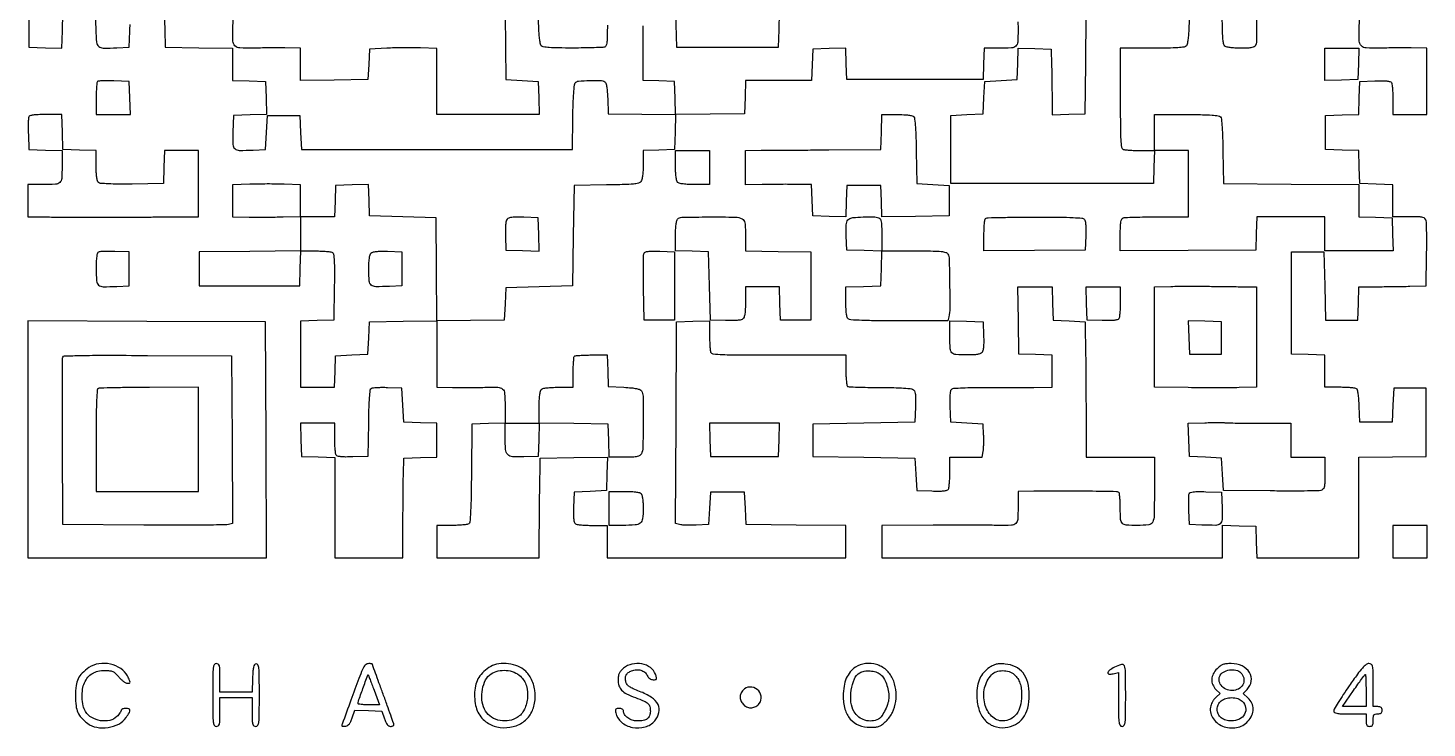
# Model space of a CAD drawing. Extents: x 156 to 936, y 95 to 969.
# Drawn here: x 156 to 936, y 95 to 485 of the extents above; entities that cross this region are included whole.
import ezdxf

# ---------------------------------------------------------------- set-up
doc = ezdxf.new("R2010")
doc.units = 0

msp = doc.modelspace()

# ---------------------------------------------------------------- linework, layer by layer
for points in [[(840.968947, 503.533301, -0.000962), (841.030079, 479.025643, -0.092003), (840.393011, 475.581787, -0.180715), (839.69971, 474.797625, -0.075375), (838.347444, 474.321129, -0.038703), (836.063507, 474.066678, -0.008396), (832.093011, 474, -0.012415), (828.863816, 474.08019, -0.021121), (826.174718, 474.327993, -0.021703), (824.111853, 474.698102, -0.142062), (823.2, 475.2, -0.144765), (822.689713, 476.13883, -0.021112), (822.322455, 478.302742, -0.020356), (822.078287, 481.161864, -0.011122), (822, 484.680948, 0.019851), (821.754158, 490.870585, 0.208391)], [(193.5, 493.5), (193.787398, 484.259666, 0.015844), (194.223546, 477.321238, 0.194277), (195.421808, 475.009645, 0.177046), (197.942653, 474.065605, 0.012739), (205.520917, 474.199088), (212.5, 474.5), (212.792098, 483.467001, -0.009786), (212.991711, 487.292364, -0.020298)], [(231.927576, 494), (232.213788, 484.25), (232.5, 474.5), (251.25, 474.227935), (270, 473.955869), (270, 465.015461), (270, 456.075052), (279.25, 455.787526), (288.5, 455.5), (288.787023, 446.288016), (289.074046, 437.076031), (279.787023, 436.788016), (270.5, 436.5), (270.21285, 427.278376, 0.015937), (270.218029, 420.311888, 0.205359), (271.296927, 418.006436, 0.182581), (273.775708, 417.054051, 0.012183), (281.520917, 417.199088), (288.5, 417.5), (289, 427), (289.5, 436.5), (298.5, 436.5), (307.5, 436.5), (308, 427), (308.5, 417.5), (384, 417.5), (459.5, 417.5), (459.773792, 435.426204, -0.004527), (459.958517, 443.018538, -0.009449), (460.267561, 448.9248, -0.006421), (460.652029, 453.490107, -0.150078), (461.146237, 454.676204, -0.201051), (462.980765, 455.63422, -0.013165), (469.083552, 455.989313, -0.015676), (475.14166, 455.991994, -0.134621), (477.706033, 455.202843, -0.192561), (478.236162, 454.466763, -0.02067), (478.666992, 452.36687, -0.020911), (479.005667, 449.539342, -0.010674), (479.206033, 445.968156), (479.5, 437.5), (498.285944, 437.227803), (517.071888, 436.955605), (516.785944, 427.227803), (516.5, 417.5), (507.75, 417.211067), (499, 416.922134), (499, 409.152197, -0.012963), (498.915167, 405.880562, -0.019926), (498.655791, 403.05978, -0.020889), (498.266866, 400.838229, -0.106693), (497.75, 399.704256, -0.171563), (496.375252, 398.782336, -0.037621), (493.52971, 398.277154, -0.018755), (488.587695, 397.965432, -0.002717), (478.5, 397.763127), (460.5, 397.5), (460, 369.5), (459.5, 341.5), (441, 341), (422.5, 340.5), (422, 331.5), (421.5, 322.5), (402.765372, 322.227991), (384.030743, 321.955982), (383.765372, 350.727991), (383.5, 379.5), (365, 380), (346.5, 380.5), (346.210527, 389.287003), (345.921055, 398.074007), (336.710527, 397.787003), (327.5, 397.5), (327.211067, 388.75), (326.922134, 380), (317.461067, 380), (308, 380), (308, 388.929031), (308, 397.858062), (298.75, 398.179031, 0.005736), (294.504793, 398.277592, 0.003234), (289.353125, 398.304751, 0.003227), (284.153963, 398.264969, 0.005283), (279.75, 398.156293), (270, 397.812585), (270, 388.906293), (270, 380), (279.25, 379.881396, 0.00287), (283.495149, 379.851333, 0.001617), (288.646875, 379.861081, 0.001613), (293.846075, 379.904511, 0.002643), (298.25, 379.978791), (308, 380.19479), (308, 370.612968), (308, 361.031147), (279.75, 360.765573), (251.5, 360.5), (251.5, 351), (251.5, 341.5), (279.5, 341.5), (307.5, 341.5), (307.786212, 351.25), (308.072424, 361), (316.286212, 360.984687, -0.009074), (319.525024, 360.919862, -0.012104), (322.461214, 360.736503, -0.009409), (324.886056, 360.479996, -0.110776), (325.773242, 360.161306, -0.226527), (326.421641, 359.126519, -0.01557), (326.716146, 355.589823, -0.013555), (326.85189, 350.125155, -0.003139), (326.773242, 340.926619), (326.5, 322.5), (317.25, 322.212474), (308, 321.924948), (308, 303.462474), (308, 285), (317.461067, 285), (326.922134, 285), (327.211067, 293.75), (327.5, 302.5), (336.5, 303), (345.5, 303.5), (346, 312.5), (346.5, 321.5), (365.25, 321.772065), (384, 322.044131), (384, 303.522065), (384, 285), (392.75, 284.870157, 0.003182), (396.692087, 284.836751, 0.001968), (401.325332, 284.845213, 0.001974), (405.902103, 284.889652, 0.003551), (409.655384, 284.967574, -0.011422), (417.92461, 285.00905, -0.173428), (420.565043, 284.011362, -0.20279), (421.764549, 281.626015, -0.016447), (422, 274.470138), (422, 265.075052), (412.75, 264.787526), (403.5, 264.5), (403.233562, 237.048858, -0.002163), (403.045785, 223.667955, -0.00868), (402.7535, 215.488208, -0.006542), (402.382713, 209.892042, -0.235636), (401.733562, 208.814171, -0.111944), (400.867245, 208.50486, -0.008984), (398.438921, 208.256294, -0.01178), (395.499846, 208.078327, -0.008766), (392.25, 208.015313), (384, 208), (384, 199), (384, 190), (412.5, 190), (441, 190), (441.043811, 198.75, -0.000778), (441.07406, 203.358307, -0.000222), (441.135321, 210.510938, -0.000224), (441.211661, 218.584007, -0.000237), (441.293811, 226.5), (441.5, 245.5), (460.28782, 245.772204), (479.075639, 246.044409), (478.78782, 236.772204), (478.5, 227.5), (469.5, 227), (460.5, 226.5), (460.206902, 218.085653, 0.008519), (460.135766, 214.085459, 0.027159), (460.278749, 211.4185, 0.039341), (460.610638, 209.659703, 0.187221), (461.206902, 208.850966, 0.110402), (462.105717, 208.527533, 0.00954), (464.54359, 208.267102, 0.012203), (467.495888, 208.081041, 0.00917), (470.75, 208.015313), (479, 208), (479, 199), (479, 190), (545.5, 190), (612, 190), (612, 198.984181), (612, 207.968363), (584.25, 208.234181), (556.5, 208.5), (556, 217.5), (555.5, 226.5), (546, 226.5), (536.5, 226.5), (536, 217.5), (535.5, 208.5), (528.520917, 208.199088, -0.008449), (525.686077, 208.124819, -0.009296), (522.93938, 208.150351, -0.008791), (520.597053, 208.256927, -0.045745), (519.320355, 208.455732), (517.098875, 209.013288), (517.299438, 265.256644), (517.5, 321.5), (526.75, 321.787526), (536, 322.075052), (536, 314.119313, 0.007017), (536.044383, 310.957076, 0.008872), (536.178303, 308.035923, 0.007277), (536.368898, 305.600781, 0.068543), (536.606989, 304.581787, 0.284906), (537.84768, 303.640009, 0.013145), (543.368292, 303.264634, 0.009347), (552.923999, 303.045691, 0.001054), (574.606989, 303), (612, 303), (612, 294.559017, 0.010686), (612.070063, 291.281272, 0.015938), (612.283796, 288.422177, 0.01093), (612.583456, 286.100296, 0.220213), (612.966114, 285.520943, 0.128587), (613.750509, 285.280188, 0.001952), (618.549435, 285.097125, 0.005109), (624.152295, 284.962594, 0.003339), (630.616495, 284.916628, -0.0055), (637.207381, 284.841273, -0.008075), (642.998246, 284.617735, -0.005169), (647.794086, 284.305228, -0.104374), (649.188503, 283.899116, -0.129774), (650.180976, 282.975454, -0.100291), (650.708117, 281.588774, -0.043146), (650.893619, 279.188209, -0.006002), (650.788122, 274.194414), (650.5, 265.5), (622, 265), (593.5, 264.5), (593.5, 255.5), (593.5, 246.5), (622, 246), (650.5, 245.5), (651, 236.5), (651.5, 227.5), (659.914347, 227.206902, 0.008519), (663.914541, 227.135766, 0.027159), (666.5815, 227.278749, 0.039341), (668.340297, 227.610638, 0.187221), (669.149034, 228.206902, 0.110402), (669.472467, 229.105717, 0.00954), (669.732898, 231.54359, 0.012203), (669.918959, 234.495888, 0.00917), (669.984687, 237.75), (670, 246), (678.954687, 246), (687.909374, 246), (688.515505, 249.25, 0.028289), (688.728227, 250.905147, 0.009836), (688.852282, 253.307813, 0.009734), (688.885353, 255.964524, 0.011185), (688.810818, 258.5), (688.5, 264.5), (679.5, 265), (670.5, 265.5), (670.208654, 274.41543, -0.007858), (670.136419, 278.676338, -0.025932), (670.278501, 281.48097, -0.037484), (670.608118, 283.31946, -0.191938), (671.208654, 284.140352, -0.126944), (672.226539, 284.463491, -0.003187), (677.114417, 284.700677, -0.006642), (682.892006, 284.867281, -0.004456), (689.5, 284.911109, 0.000439), (696.759733, 284.900948, 0.00036), (704.517187, 284.902497, 0.000364), (711.648463, 284.914248, 0.000963), (716.75, 284.936187), (727, 285), (727, 293.962474), (727, 302.924948), (717.75, 303.212474), (708.5, 303.5), (708.227935, 322.25), (707.955869, 341), (717.440409, 341), (726.924948, 341), (727.212474, 331.75), (727.5, 322.5), (736.5, 322), (745.5, 321.5), (745.684333, 302.5, -0.000483), (745.759735, 293.867867, -0.000286), (745.833808, 283.573438, -0.000287), (745.895939, 273.302749, -0.000493), (745.934333, 264.75), (746, 246), (765, 246), (784, 246), (784, 227.606989, -0.00373), (783.894187, 213.423298, -0.109502), (783.064954, 209.929835, -0.256607), (780.861172, 208.365721, -0.028723), (774.5, 208, -0.015302), (768.295982, 208.189918, -0.183703), (766.15289, 209.158712, -0.182621), (765.188329, 211.30928, -0.01509), (765, 217.547972, 0.009924), (764.935817, 220.781244, 0.014924), (764.739853, 223.594635, 0.009703), (764.465877, 225.890134, 0.223364), (764.114394, 226.4293, 0.135169), (762.83557, 226.803777, 0.000536), (747.685972, 227.032312, 0.002978), (732.046301, 227.158314, 0.003183), (716.75, 227.093048), (708, 227), (708, 218.106989, -0.015744), (707.787197, 211.350435, -0.193492), (706.6978, 209.067478, -0.178862), (704.290405, 208.079807, -0.013095), (697.018577, 208.013217, 0.003383), (692.520257, 208.05939, 0.000479), (683.263269, 208.082908, 0.000546), (672.308654, 208.088299, 0.000464), (660.75, 208.070637), (632, 208), (632, 199), (632, 190), (727, 190), (822, 190), (822, 199.037526), (822, 208.075052), (831.25, 207.787526), (840.5, 207.5), (840.788933, 198.75), (841.077866, 190), (869.538933, 190), (898, 190), (898, 217.977935), (898, 245.955869), (916.75, 246.227935), (935.5, 246.5), (935.5, 265.5), (935.5, 284.5), (926.5, 284.5), (917.5, 284.5), (917, 275), (916.5, 265.5), (907.5, 265.5), (898.5, 265.5), (898.207902, 274.467001, 0.009786), (898.008289, 278.292364, 0.020298), (897.673305, 281.262875, 0.020215), (897.24575, 283.447011, 0.195149), (896.707902, 284.201688, 0.112618), (895.855762, 284.504907, 0.008743), (893.431384, 284.748365, 0.011595), (890.498009, 284.922842, 0.008591), (887.25, 284.984687), (879, 285), (879, 293.962474), (879, 302.924948), (869.75, 303.212474), (860.5, 303.5), (860.5, 332), (860.5, 360.5), (869.5, 360.5), (878.5, 360.5), (879, 341.5), (879.5, 322.5), (888.5, 322.5), (897.5, 322.5), (897.787526, 331.75), (898.075052, 341), (907.787526, 341.051866, 0.001237), (912.15956, 341.086028, 0.000768), (917.290711, 341.146698, 0.00077), (922.354211, 341.222149, 0.001393), (926.5, 341.301866), (935.5, 341.5), (935.785177, 358.5, 0.003227), (935.854068, 365.175971, 0.00446), (935.823778, 371.167188, 0.002845), (935.724896, 376.194714, 0.054093), (935.516124, 377.75, 0.122337), (934.855448, 379.003761, 0.153853), (933.733241, 379.67194, 0.05326), (931.546285, 379.947431, 0.004723), (925.980948, 380), (917, 380), (917, 388.962474), (917, 397.924948), (907.75, 398.212474), (898.5, 398.5), (898.212964, 407.712964), (897.925929, 416.925929), (888.712964, 417.212964), (879.5, 417.5), (879.5, 427), (879.5, 436.5), (888.712964, 436.787036), (897.925929, 437.074071), (898.212964, 446.287036), (898.5, 455.5), (906.914347, 455.793098, -0.008519), (910.914541, 455.864234, -0.027159), (913.5815, 455.721251, -0.039341), (915.340297, 455.389362, -0.187221), (916.149034, 454.793098, -0.110402), (916.472467, 453.894283, -0.00954), (916.732898, 451.45641, -0.012203), (916.918959, 448.504112, -0.00917), (916.984687, 445.25), (917, 437), (926.475, 437), (935.95, 437), (935.95, 455.5), (935.95, 474), (927.225, 474.122144, 0.003048), (923.230696, 474.153707, 0.001739), (918.404068, 474.145636, 0.001736), (913.546432, 474.103749, 0.002877), (909.448425, 474.030594, -0.01776), (902.116345, 474.117943, -0.18525), (899.408922, 475.306851, -0.189845), (898.226818, 477.986609, -0.018801), (898.207992, 485.15308), (898.5, 493.5)], [(421.955074, 492.95062), (422.227537, 474.72531), (422.5, 456.5), (431.5, 456), (440.5, 455.5), (440.787526, 446.25), (441.075052, 437), (412.537526, 437), (384, 437), (384, 455.40347), (384, 473.806941), (374.75, 474.15347, 0.007241), (370.521863, 474.250578, 0.004166), (365.426563, 474.251332, 0.004162), (360.307542, 474.166817, 0.006938), (356, 474), (346.5, 473.5), (346, 465), (345.5, 456.5), (326.75, 456.227935), (308, 455.955869), (308, 464.977935), (308, 474), (299.25, 474.122144, 0.003038), (295.246025, 474.153703, 0.001737), (290.411412, 474.145636, 0.001735), (285.548164, 474.103752, 0.002881), (281.448425, 474.030594, -0.01776), (274.116345, 474.117943, -0.18525), (271.408922, 475.306851, -0.189845), (270.226818, 477.986609, -0.018801), (270.207992, 485.15308), (270.5, 493.5)], [(479.078557, 486.882657, 0.0113), (479, 483.406989, -0.008189), (478.933339, 479.336999, -0.032758), (478.688976, 476.857771, -0.057107), (478.257313, 475.344259, -0.205957), (477.554729, 474.659375, -0.081482), (476.477535, 474.436749, -0.00226), (471.699457, 474.261415, -0.004588), (466.06252, 474.131839, -0.003127), (459.651417, 474.083422, -0.003917), (451.702182, 474.135384, -0.014188), (446.64928, 474.351498, -0.016037), (443.275523, 474.700871, -0.187868), (442.140364, 475.330871, -0.127518), (441.712447, 476.242054, -0.011926), (441.310408, 478.709198, -0.014701), (440.983007, 481.720859, -0.011037), (440.793676, 485.049836), (440.5, 493.5)], [(803.5, 493.5), (803.206324, 485.049836, -0.011302), (803.015093, 481.718637, -0.014976), (802.682026, 478.700081, -0.012295), (802.271826, 476.227989, -0.126595), (801.833879, 475.299836, -0.188592), (800.642756, 474.640953, -0.016001), (797.094291, 474.283262, -0.013669), (791.686508, 474.060736, -0.003447), (782.877555, 474), (765, 474), (765, 446.106989, 0.001482), (765.047441, 430.102837, 0.01238), (765.269618, 422.864913, 0.020733), (765.66906, 418.7558, 0.273), (766.581787, 417.606989, 0.06844), (767.599719, 417.368926, 0.007317), (770.0249, 417.178303, 0.008902), (772.933927, 417.044385, 0.00705), (776.081787, 417), (784, 417), (784, 427), (784, 437), (801.877555, 437, -0.003384), (810.783921, 436.939728, -0.014029), (816.157033, 436.716124, -0.017252), (819.641018, 436.351956, -0.186991), (820.853763, 435.676204, -0.150078), (821.347971, 434.490107, -0.006421), (821.732439, 429.9248, -0.009449), (822.041483, 424.018538, -0.004527), (822.226208, 416.426204), (822.5, 398.5), (860.25, 398.237975), (898, 397.97595), (898, 389.025501), (898, 380.075052), (907.25, 379.787526), (916.5, 379.5), (916.787526, 370.25), (917.075052, 361), (898.037526, 361), (879, 361), (879, 370.5), (879, 380), (860.037526, 380), (841.075052, 380), (840.787526, 370.75), (840.5, 361.5), (802.75, 361.237975), (765, 360.97595), (765, 369.880986, -0.006716), (765.062944, 374.566798, -0.034494), (765.311448, 377.15217, -0.069824), (765.782772, 378.653432, -0.192517), (766.581787, 379.393011, -0.081401), (767.755458, 379.635772, -0.002396), (772.815525, 379.821697, -0.00474), (778.792976, 379.955951, -0.003244), (785.581787, 380), (803, 380), (803, 398.5), (803, 417), (793.537526, 417), (784.075052, 417), (783.787526, 407.75), (783.5, 398.5), (727, 398.5), (670.5, 398.5), (670.5, 417.5), (670.5, 436.5), (679.5, 437), (688.5, 437.5), (689, 446.5), (689.5, 455.5), (698.5, 456), (707.5, 456.5), (707.789473, 465.287003), (708.078945, 474.074007), (717.289473, 473.787003), (726.5, 473.5), (726.698134, 464.5, -0.001326), (726.777844, 460.383181, -0.00076), (726.853302, 455.415539, -0.000759), (726.914006, 450.420578, -0.001263), (726.948134, 446.212474), (727, 436.924948), (736.25, 437.212474), (745.5, 437.5), (745.765792, 465.234912), (746.031584, 492.969823)], [(707.936736, 488.615452, -0.006853), (708, 484, -0.015078), (707.798792, 477.329208, -0.19611), (706.745723, 475.135827, -0.174283), (704.401447, 474.170061, -0.011421), (696.957145, 474), (689.077866, 474), (688.788933, 465.25), (688.5, 456.5), (650.5, 456.5), (612.5, 456.5), (612.210527, 465.287003), (611.921055, 474.074007), (602.710527, 473.787003), (593.5, 473.5), (593.211067, 464.75), (592.922134, 456), (574.498593, 456), (556.075052, 456), (555.787526, 446.75), (555.5, 437.5), (536.28781, 437.22854), (517.07562, 436.957079), (516.78781, 446.22854), (516.5, 455.5), (507.75, 455.788933), (499, 456.077866), (499, 474.422302, 0.001655), (498.960015, 486.505807, 0.027902)]]:
    msp.add_lwpolyline(points, format="xyb")
for points in [[(156.5, 493.5), (156.5, 484), (156.5, 474.5), (165.713341, 474.212959), (174.926682, 473.925919), (175.213341, 483.712959), (175.5, 493.5)], [(517, 493.5), (517.5, 474.5), (546, 474.5), (574.5, 474.5), (574.78595, 484.228281), (575.0719, 493.956563)]]:
    msp.add_lwpolyline(points)
for points in [[(897.788933, 465.25), (897.5, 456.5), (888.25, 456.212474), (879, 455.924948), (879, 464.962474), (879, 474), (888.538933, 474), (898.077866, 474)], [(156, 256.007138), (156, 190), (222.50719, 190), (289.014379, 190), (288.75719, 255.75), (288.5, 321.5), (222.25, 321.757138), (156, 322.014276)], [(803.211971, 312.788029), (803.5, 303.5), (812.5, 303.5), (821.5, 303.5), (821.5, 312.5), (821.5, 321.5), (812.211971, 321.788029), (802.923942, 322.076058)], [(536.212474, 255.75), (536.5, 246.5), (555.5, 246.5), (574.5, 246.5), (574.787526, 255.75), (575.075052, 265), (555.5, 265), (535.924948, 265)], [(917, 199), (917, 190), (926.5, 190), (936, 190), (936, 199), (936, 208), (926.5, 208), (917, 208)]]:
    msp.add_lwpolyline(points, close=True)
for points in [[(194.702644, 455.369311, 0.173269), (194.422807, 454.77838, 0.006396), (194.206402, 452.278277, 0.010972), (194.050964, 449.269043, 0.007416), (194, 445.833333), (194, 437), (203.537526, 437), (213.075052, 437), (212.787526, 446.25), (212.5, 455.5), (203.952644, 455.785977, 0.007913), (200.626528, 455.84459, 0.011703), (197.709672, 455.781547, 0.007016), (195.290922, 455.638564, 0.179987)], [(156.425484, 435.666411, 0.080166), (156.236697, 434.764851, 0.006003), (156.150171, 432.252242, 0.008183), (156.131923, 429.23728, 0.006125), (156.206869, 425.916411), (156.5, 417.5), (165.75, 417.212474), (175, 416.924948), (175, 408.069463, -0.014889), (174.79962, 401.341871, -0.195866), (173.745668, 399.139748, -0.174757), (171.397656, 398.170318, -0.011384), (163.918213, 398), (156, 398), (156, 389), (156, 380), (164.5, 379.933673, 0.001114), (169.106515, 379.907993, 0.000275), (176.671875, 379.88683, 0.000281), (185.336719, 379.872218, 0.000281), (194, 379.867347, 0.000257), (203.350739, 379.872147, 0.000169), (214.11875, 379.88683, 0.00017), (224.602431, 379.908214, 0.000327), (233, 379.933673), (251, 380), (251, 398.5), (251, 417), (241.537526, 417), (232.075052, 417), (231.787526, 407.75), (231.5, 398.5), (214.059087, 398.285999, -0.004306), (206.398845, 398.257989, -0.010385), (200.733702, 398.403766, -0.008096), (196.515232, 398.668561, -0.154677), (195.309087, 399.158444, -0.155212), (194.716156, 400.083284, -0.031047), (194.321808, 402.028013, -0.024571), (194.075287, 404.795026, -0.009932), (194, 408.584919), (194, 416.924948), (184.75, 417.212474), (175.5, 417.5), (175.213788, 427.25), (174.927576, 437), (165.932403, 437, 0.007661), (161.612959, 436.933817, 0.027188), (158.853821, 436.698713, 0.041024), (157.10604, 436.305364, 0.229143)], [(649.853763, 435.676204, -0.150078), (650.347971, 434.490107, -0.006421), (650.732439, 429.9248, -0.009449), (651.041483, 424.018538, -0.004527), (651.226208, 416.426204), (651.5, 398.5), (660.5, 398), (669.5, 397.5), (669.5, 389), (669.5, 380.5), (650.789253, 380.228079), (632.078505, 379.956158), (631.789253, 388.728079), (631.5, 397.5), (622, 397.5), (612.5, 397.5), (612.210527, 388.712997), (611.921055, 379.925993), (602.710527, 380.212997), (593.5, 380.5), (593.211067, 389.25), (592.922134, 398), (583.711067, 398.093918, 0.002303), (579.515229, 398.117371, 0.001347), (574.488563, 398.108771, 0.001347), (569.458207, 398.073063, 0.002288), (565.25, 398.012598), (556, 397.83736), (556, 407.41868), (556, 417), (564.75, 417.073211, -0.000372), (569.818821, 417.111847, -0.000064), (579.448437, 417.176848, -0.00007), (590.755624, 417.250157, -0.000062), (602.5, 417.323211), (631.5, 417.5), (631.786212, 427.25), (632.072424, 437), (640.413767, 437, -0.009854), (644.229144, 436.9248, -0.024983), (646.990096, 436.677396, -0.032186), (648.919861, 436.278829, -0.153706)], [(536, 407.5), (536, 398), (527.7, 398, -0.011084), (524.171507, 398.07823, -0.020332), (521.306878, 398.322289, -0.021091), (519.139671, 398.689458, -0.144849), (518.2, 399.2, -0.144849), (517.689458, 400.139671, -0.021091), (517.322289, 402.306878, -0.020332), (517.07823, 405.171507, -0.011084), (517, 408.7), (517, 417), (526.5, 417), (536, 417)], [(423.110174, 378.632751, 0.123899), (422.605742, 377.578241, 0.025661), (422.29946, 375.528538, 0.02226), (422.155524, 372.789782, 0.011357), (422.206229, 369.344796), (422.5, 361.5), (431.788029, 361.211971), (441.076058, 360.923942), (440.788029, 370.211971), (440.5, 379.5), (432.403945, 379.787955, 0.008848), (428.388719, 379.859662, 0.030966), (425.805975, 379.699971, 0.049693), (424.106509, 379.314634, 0.139851)], [(554.163891, 378.912288, -0.135375), (555.116859, 378.005612, -0.087414), (555.666528, 376.574829, -0.041145), (555.934935, 374.148199, -0.00698), (556, 369.487375), (556, 361.045117), (574.25, 360.772559), (592.5, 360.5), (592.5, 341.5), (592.5, 322.5), (584, 322.5), (575.5, 322.5), (575.212474, 331.75), (574.924948, 341), (565.462474, 341), (556, 341), (556, 332.622445, -0.009416), (555.925388, 328.660607, -0.02709), (555.673381, 325.924009, -0.038314), (555.251816, 324.061457, -0.145743), (554.59692, 323.080436, -0.128993), (553.549085, 322.592049, -0.022589), (551.373366, 322.297825, -0.020484), (548.47591, 322.15782, -0.010573), (544.84692, 322.207992), (536.5, 322.5), (536, 341.5), (535.5, 360.5), (526.25, 360.787526), (517, 361.075052), (517, 369.337526, -0.011354), (517.078345, 372.787112, -0.019475), (517.320734, 375.653543, -0.019116), (517.67994, 377.857888, -0.147464), (518.168871, 378.768871, -0.194732), (520.553719, 379.779269, -0.003028), (535.701625, 379.931362, -0.004275), (550.471808, 379.863914, -0.120143)], [(630.418213, 379.393011, -0.192406), (631.217093, 378.653872, -0.06988), (631.688469, 377.154102, -0.034532), (631.937024, 374.571713, -0.00673), (632, 369.893011), (632, 361), (649.964816, 361, -0.002318), (660.589508, 360.950749, -0.021298), (665.194862, 360.711701, -0.052743), (667.682429, 360.20787, -0.195997), (668.889059, 359.207296, -0.117774), (669.592954, 356.5282, -0.00239), (669.841447, 342.476154, -0.003964), (669.908658, 328.965654, -0.059051), (669.339677, 324.283072), (668.799785, 322.066143), (641.7507, 322.034446, -0.002517), (629.432514, 322.082017, -0.007361), (620.940539, 322.282613, -0.00486), (614.727703, 322.581435, -0.160083), (613.350807, 323.123819, -0.150923), (612.730478, 324.073774, -0.03429), (612.324085, 325.977174, -0.025735), (612.075045, 328.726404, -0.00972), (612, 332.586233), (612, 340.927576), (621.75, 341.213788), (631.5, 341.5), (631.78577, 351.213357), (632.07154, 360.926713), (622.28577, 361.213357), (612.5, 361.5), (612.203802, 369.479635, -0.007825), (612.110962, 373.806547, -0.040111), (612.2893, 376.199929, -0.077992), (612.768477, 377.694669, -0.118939), (613.644932, 378.729635, -0.134908), (615.891198, 379.583291, -0.013864), (621.608159, 379.968363, -0.016412), (627.331325, 380.006748, -0.085279)], [(744.975946, 378.528983, -0.131808), (745.423909, 377.553817, -0.019928), (745.701955, 375.404723, -0.019707), (745.838905, 372.634977, -0.011857), (745.793771, 369.344796), (745.5, 361.5), (717.25, 361.234427), (689, 360.968853), (689, 369.901093, -0.008208), (689.067607, 374.019425, -0.024791), (689.298544, 376.815699, -0.032309), (689.667471, 378.668301, -0.239398), (690.25, 379.317771, -0.087144), (691.241883, 379.514582, -0.000791), (698.823827, 379.669622, -0.002677), (707.556557, 379.787603, -0.001723), (717.682176, 379.83529, -0.00206), (731.172119, 379.796749, -0.010212), (738.758083, 379.588833, -0.011214), (743.614494, 379.247098, -0.198911)], [(195.25, 360.356866, 0.232854), (194.669213, 359.69013, 0.031797), (194.299832, 357.824681, 0.024655), (194.068139, 355.026422, 0.008328), (194, 350.935719, 0.017143), (194.229245, 344.251348, 0.202859), (195.377194, 341.985011, 0.175683), (197.887823, 341.057614, 0.012279), (205.520917, 341.199088), (212.5, 341.5), (212.5, 351), (212.5, 360.5), (204.5, 360.690199, 0.006392), (201.344709, 360.724863, 0.008556), (198.482812, 360.670739, 0.00628), (196.100026, 360.554893, 0.08407)], [(364.5, 351), (364.5, 341.5), (357.520917, 341.199088, -0.01198), (349.947407, 341.054179, -0.16774), (347.41302, 341.942745, -0.208391), (346.245842, 344.129415, -0.019851), (346, 350.319052, -0.010906), (346.078254, 353.906156, -0.021399), (346.324667, 356.750556, -0.023538), (346.70177, 358.867669, -0.141447), (347.236619, 359.836619, -0.141627), (348.215618, 360.376564, -0.030081), (350.156875, 360.694801, -0.024175), (352.863904, 360.841129, -0.010354), (356.486619, 360.786619), (364.5, 360.5)], [(516.5, 341.5), (516.5, 322.5), (508, 322.5), (499.5, 322.5), (499.226045, 340.466382, -0.002742), (499.157881, 347.447246, -0.004106), (499.181844, 353.544156, -0.001761), (499.263366, 358.748422, -0.087024), (499.460277, 359.757079, -0.226153), (500.117191, 360.3809, -0.049409), (501.68294, 360.724466, -0.030143), (504.201752, 360.868184, -0.007971), (508.234232, 360.790697), (516.5, 360.5)], [(764.984687, 332.75, -0.00917), (764.918959, 329.495888, -0.012203), (764.732898, 326.54359, -0.00954), (764.472467, 324.105717, -0.110402), (764.149034, 323.206902, -0.187221), (763.340297, 322.610638, -0.039341), (761.5815, 322.278749, -0.027159), (758.914541, 322.135766, -0.008519), (754.914347, 322.206902), (746.5, 322.5), (746.212474, 331.75), (745.924948, 341), (755.462474, 341), (765, 341)], [(831.75, 341.063793), (841, 341), (841, 313.036212), (841, 285.072424), (831.25, 284.786212, -0.005573), (826.247186, 284.695144, -0.001813), (818.85625, 284.669796, -0.001807), (810.643566, 284.70109, -0.002035), (802.75, 284.791817), (784, 285.083634), (784, 313.004291), (784, 340.924948), (793.25, 341.212474, -0.004156), (797.51219, 341.309506, -0.002297), (802.720312, 341.360841, -0.002289), (807.999661, 341.364454, -0.003681), (812.5, 341.313793, 0.000868), (817.000323, 341.237811, 0.00054), (822.279688, 341.163546, 0.000542), (827.487862, 341.101549, 0.000981)], [(688.793771, 313.655204, -0.01153), (688.842502, 310.264652, -0.021342), (688.701133, 307.514748, -0.023545), (688.405224, 305.431833, -0.126804), (687.921326, 304.405204, -0.135867), (687.015075, 303.774512, -0.040828), (685.374582, 303.344596, -0.030592), (683.065602, 303.081339, -0.01309), (679.959343, 303, -0.014338), (673.360546, 303.189268, -0.186431), (671.164229, 304.185875, -0.182412), (670.183485, 306.409858, -0.01362), (670, 313.144515), (670, 322.075052), (679.25, 321.787526), (688.5, 321.5)], [(269.759875, 255.77153), (270.019749, 209.043061), (267.759875, 208.494001, -0.057675), (266.004934, 208.276836, -0.000538), (252.945088, 208.187752, -0.00181), (237.910959, 208.155786, -0.001169), (220.5, 208.222471), (175.5, 208.5), (175.239372, 254.5, -0.000997), (175.174287, 272.225103, -0.001596), (175.197198, 287.357597, -0.000282), (175.267665, 300.72814, -0.090314), (175.461789, 301.759906, -0.301449), (176.45055, 302.464468, -0.003096), (185.402033, 302.70934, -0.005599), (198.68089, 302.841585, -0.001079), (222.722417, 302.759906), (269.5, 302.5)], [(479.211067, 294.25), (479.5, 285.5), (488.289338, 285, -0.009013), (492.459449, 284.68728, -0.027446), (495.268347, 284.269208, -0.039565), (497.128898, 283.73073, -0.163338), (498.024025, 283, -0.138558), (498.895739, 280.046418, -0.003329), (498.967483, 265.60914, -0.00372), (498.836814, 251.293423, -0.119268), (497.964816, 247.934259, -0.124845), (497.035635, 246.91623, -0.095527), (495.637562, 246.33809, -0.043663), (493.254746, 246.064385, -0.006774), (488.502342, 246), (480.075052, 246), (479.787526, 255.25), (479.5, 264.5), (460.28781, 264.77146), (441.07562, 265.042921), (440.78781, 255.77146), (440.5, 246.5), (432.520365, 246.203802, -0.024754), (426.179672, 246.2824, -0.188489), (423.521953, 247.515788, -0.172538), (422.277182, 250.288424, -0.02007), (422, 257.19113), (422, 265), (431.5, 265), (441, 265), (441, 273.8, -0.010168), (441.076788, 277.57572, -0.019692), (441.318182, 280.584848, -0.020534), (441.683085, 282.838945, -0.147006), (442.2, 283.8, -0.144849), (443.139671, 284.310542, -0.021091), (445.306878, 284.677711, -0.020332), (448.171507, 284.92177, -0.011084), (451.7, 285), (460, 285), (460, 293.333333, -0.007459), (460.048357, 296.574835, -0.011027), (460.195833, 299.414583, -0.006456), (460.401196, 301.773194, -0.173108), (460.666667, 302.333333, -0.174591), (461.231761, 302.599162, -0.005914), (463.720855, 302.804167, -0.010518), (466.709469, 302.951665, -0.00707), (470.127734, 303), (478.922134, 303)], [(195.25, 284.337719, 0.286605), (194.579791, 283.416621, 0.006896), (194.265434, 277.906228, 0.008864), (194.055066, 269.647433, 0.001935), (194, 255.416667), (194, 227), (222.5, 227), (251, 227), (251, 256), (251, 285), (223.75, 284.921053, 0.001717), (213.21496, 284.854351, 0.002675), (204.1375, 284.717133, 0.000767), (196.247198, 284.543529, 0.090243)], [(347.273353, 284.211219, 0.22121), (346.65771, 283.223245, 0.011028), (346.267344, 279.324608, 0.012162), (345.9645, 273.66081, 0.003572), (345.773353, 264.955416), (345.5, 246.5), (337.085653, 246.206902, -0.008519), (333.085459, 246.135766, -0.027159), (330.4185, 246.278749, -0.039341), (328.659703, 246.610638, -0.187221), (327.850966, 247.206902, -0.110402), (327.527533, 248.105717, -0.00954), (327.267102, 250.54359, -0.012203), (327.081041, 253.495888, -0.00917), (327.015313, 256.75), (327, 265), (317.462474, 265), (307.924948, 265), (308.212474, 255.75), (308.5, 246.5), (317.75, 246.212474), (327, 245.924948), (327, 217.962474), (327, 190), (346, 190), (365, 190), (365.051866, 208.75, -0.000811), (365.086264, 216.588618, -0.00075), (365.146698, 224.635938, -0.000747), (365.221976, 231.802429, -0.002503), (365.301866, 236.5), (365.5, 245.5), (374.75, 245.787526), (384, 246.075052), (384, 255.5), (384, 264.924948), (374.75, 265.212474), (365.5, 265.5), (365, 275), (364.5, 284.5), (356.5, 284.755803, 0.009706), (353.346437, 284.795391, 0.013025), (350.489672, 284.70135, 0.010162), (348.13268, 284.514099, 0.120206)], [(842.081787, 265), (860, 265), (860, 255.5), (860, 246), (869.5, 246), (879, 246), (879, 237.019052, -0.004714), (878.94751, 231.451997, -0.053309), (878.67213, 229.267043, -0.154336), (878.003875, 228.147521, -0.122545), (876.75, 227.490717, -0.055924), (875.094027, 227.279413, -0.001415), (867.523438, 227.185885, -0.00301), (858.625808, 227.154718, -0.002047), (848.5, 227.221665), (822.5, 227.5), (822, 236.5), (821.5, 245.5), (812.5, 246), (803.5, 246.5), (803.212977, 255.711984), (802.925954, 264.923969), (812.212977, 265.245357, -0.003281), (815.867373, 265.347818, -0.004472), (819.16315, 265.389097, -0.002984), (821.925968, 265.382502, -0.050366), (822.831787, 265.283373, 0.047857), (823.826967, 265.16942, 0.000912), (829.035837, 265.083241, 0.002206), (835.118858, 265.020532, 0.001474)], [(497.8, 225.8, -0.139981), (498.295072, 224.909176, -0.02207), (498.66741, 222.919086, -0.021675), (498.918268, 220.353858, -0.013535), (499, 217.335184, -0.029782), (498.667836, 211.763514, -0.194143), (497.342787, 209.352986, -0.155101), (494.533936, 208.241102, -0.017295), (487.565741, 208), (480, 208), (480, 217.5), (480, 227), (488.3, 227, -0.011084), (491.828493, 226.92177, -0.020332), (494.693122, 226.677711, -0.021091), (496.860329, 226.310542, -0.144849)], [(821.788514, 217.778718, -0.017872), (821.770984, 211.215167, -0.210428), (820.678754, 208.972515, -0.176334), (818.182645, 208.050889, -0.011928), (810.479083, 208.199088), (803.5, 208.5), (803.205027, 216.411609, -0.006757), (803.130652, 219.542211, -0.008847), (803.151984, 222.403842, -0.006825), (803.2445, 224.787219, -0.078651), (803.438673, 225.700781, -0.222283), (804.127059, 226.364206, -0.05328), (805.715903, 226.724548, -0.030281), (808.338027, 226.871594, -0.007113), (812.733647, 226.789171), (821.5, 226.5)], [(189.989831, 128.75, 0.041491), (186.146908, 125.639082, 0.091113), (183.940119, 122.584383, 0.082098), (182.833866, 118.738199, 0.029067), (182.5, 113, 0.026902), (182.798592, 107.454303, 0.076419), (183.791486, 103.723745, 0.087065), (185.770856, 100.744069, 0.042381), (189.197552, 97.701828, 0.116574), (194.345781, 95.468983, 0.081326), (200.701035, 95.374728, 0.082416), (206.672489, 97.300243, 0.126183), (210.713443, 100.897883, 0.013774), (212.519328, 103.747932, 0.145781), (212.853113, 105.067723, 0.331756), (212.274962, 105.779071, 0.061996), (210.5, 106, 0.039918), (209.542746, 105.923454, 0.059192), (208.734375, 105.692898, 0.07785), (208.184436, 105.354616, 0.219408), (208, 104.954545, -0.130216), (207.853657, 104.40215, -0.023416), (207.278977, 103.49517, -0.023867), (206.485184, 102.470946, -0.01959), (205.545455, 101.454545, -0.142776), (201.64387, 99.314161, -0.094338), (196.498553, 99.159717, -0.091475), (191.514926, 100.925721, -0.123003), (188.082921, 104.238831, -0.089573), (186.78335, 107.496517, -0.040591), (186.232623, 112.072633, -0.040541), (186.430375, 116.733405, -0.080077), (187.462861, 120.280492, -0.060159), (189.426314, 123.389821, -0.085959), (191.883172, 125.526838, -0.08324), (194.97806, 126.756859, -0.052942), (198.841999, 127.169588, -0.025729), (201.52046, 127.033351, -0.082722), (203.236576, 126.563322, -0.081672), (204.719548, 125.55878, -0.024673), (206.605977, 123.586255, 0.024072), (207.915727, 122.213431, 0.028527), (209.282505, 121.053462, 0.029319), (210.524344, 120.225445, 0.133141), (211.355977, 120, 0.066828), (212.511561, 120.155143, 0.331546), (212.89108, 120.640531, 0.117322), (212.684498, 121.608522, 0.008354), (211.451451, 124.093882, 0.127795), (207.70268, 128.270543, 0.093139), (201.929559, 130.707175, 0.09076), (195.525373, 130.916129, 0.112768)], [(259, 113.5, 0.001825), (259.040662, 102.362042, 0.026629), (259.278571, 98.4375, 0.103099), (259.868713, 96.652291, 0.267644), (261, 96, 0.157888), (262.078201, 96.349175, 0.176663), (262.6875, 97.25, 0.055952), (262.948615, 99.198839, 0.005351), (263, 104), (263, 112), (272, 112), (281, 112), (281, 104, 0.005351), (281.051385, 99.198839, 0.055952), (281.3125, 97.25, 0.176663), (281.921799, 96.349175, 0.157888), (283, 96, 0.268241), (284.131687, 96.654202, 0.102656), (284.721548, 98.446666, 0.026521), (284.959373, 102.386416, 0.001816), (285, 113.573324, 0.002006), (284.957279, 124.220914, 0.02329), (284.729858, 128.382327, 0.079264), (284.219745, 130.304811, 0.348658), (283.25, 130.81248, 0.182728), (282.345375, 130.257662, 0.103223), (281.774202, 129.085616, 0.04493), (281.429523, 126.921499, 0.007606), (281.207936, 122.739156), (280.915871, 115), (271.957936, 115), (263, 115), (263, 123, 0.005351), (262.948615, 127.801161, 0.055952), (262.6875, 129.75, 0.176663), (262.078201, 130.650825, 0.157888), (261, 131, 0.267644), (259.868713, 130.347709, 0.103099), (259.278571, 128.5625, 0.026629), (259.040662, 124.637958, 0.001825)], [(342.541418, 127.75, 0.00982), (340.544664, 122.68873, 0.001006), (336.082719, 110.619682, 0.000159), (331.149564, 97.179843, 0.088094), (331, 96.337542, 0.348356), (331.131339, 96.171906, 0.039457), (331.637929, 96.09478, 0.034312), (332.339057, 96.092247, 0.020281), (333.171672, 96.180449, 0.105899), (334.251664, 96.583399, 0.085232), (335.1705, 97.419305, 0.060743), (335.987304, 98.778137, 0.024804), (336.768446, 100.790322), (338.193548, 105.080644), (345.76652, 104.790322), (353.339492, 104.5), (354.753079, 100.25, 0.023248), (355.513336, 98.275756, 0.062728), (356.283704, 96.988729, 0.095441), (357.123755, 96.258112, 0.132144), (358.083333, 96, 0.041011), (358.817179, 96.060293, 0.060456), (359.436979, 96.241689, 0.07949), (359.85793, 96.508031, 0.215239), (360, 96.82277, 0.083554), (359.896276, 97.439138, 0.000652), (358.2375, 102.207974, 0.002374), (356.299788, 107.671935, 0.00152), (354, 114, -0.000597), (351.699673, 120.293346, -0.000971), (349.7625, 125.645151, -0.00011), (348.04384, 130.425543, -0.086442), (348, 130.67723, 0.345338), (347.900551, 130.804046, 0.021165), (347.397511, 130.905186, 0.024238), (346.735261, 130.976736, 0.01479), (345.948973, 131, 0.105623), (344.967643, 130.790358, 0.085408), (344.071355, 130.188509, 0.067304), (343.262569, 129.177347, 0.036226)], [(413.023797, 128.813808, 0.048417), (409.34954, 125.759876, 0.07243), (406.874275, 122.407216, 0.072992), (405.47015, 118.507878, 0.05002), (405, 113.819998, 0.03567), (405.361531, 108.758721, 0.062286), (406.469488, 104.708638, 0.070506), (408.415103, 101.404853, 0.061626), (411.282807, 98.597863, 0.108955), (417.488051, 95.71777, 0.09381), (424.688635, 95.498644, 0.095846), (431.341433, 97.910227, 0.120162), (436.001241, 102.502007, 0.093966), (438.462929, 108.921193, 0.081394), (438.581218, 116.1417, 0.083832), (436.413863, 122.831186, 0.110091), (432.290678, 127.727455, 0.085903), (427.938277, 129.994573, 0.063211), (422.580776, 130.98376, 0.06437), (417.260353, 130.598757, 0.0993)], [(430.607891, 123.898642, -0.136756), (433.868664, 118.517359, -0.095955), (434.449521, 111.417489, -0.09787), (432.346883, 104.734319, -0.149503), (428.032733, 100.516927, -0.095647), (423.08165, 99.058119, -0.094941), (417.929571, 99.54121, -0.098737), (413.480547, 101.855404, -0.113294), (410.516158, 105.607192, -0.088108), (409.094678, 110.797785, -0.06929), (409.368054, 116.632581, -0.073056), (411.159918, 121.846373, -0.129179), (414.186904, 125.202895, -0.088822), (418.145791, 126.890047, -0.076383), (422.664479, 127.221454, -0.076899), (427.045983, 126.182814, -0.092245)], [(488.076725, 128.411106, 0.033117), (486.521606, 126.916027, 0.07433), (485.612149, 125.559144, 0.075549), (485.147652, 124.009849, 0.035133), (485, 121.911106, 0.076238), (485.502486, 118.634762, 0.117614), (486.965569, 116.18573, 0.084666), (489.770667, 114.143925, 0.025567), (494.623054, 112.039844, -0.012571), (499.451956, 110.093384, -0.082757), (501.63409, 108.684088, -0.14375), (502.660633, 106.997185, -0.065375), (503, 104.412739, -0.087676), (502.559327, 101.918984, -0.149004), (501.295326, 100.24114, -0.115862), (499.043461, 99.292703, -0.042008), (495.565741, 99, -0.081272), (492.862685, 99.442286, -0.076202), (490.374815, 100.726398, -0.084952), (488.611193, 102.53536, -0.151957), (488, 104.5, 0.137619), (487.828956, 105.109672, 0.11496), (487.356445, 105.591191, 0.089208), (486.60553, 105.898088, 0.052557), (485.638672, 106, 0.041013), (484.405916, 105.898712, 0.19109), (483.806334, 105.53801, 0.177403), (483.591614, 104.84493, 0.034553), (483.750573, 103.524463, 0.175491), (486.813581, 98.371766, 0.122169), (492.982632, 95.43811, 0.116812), (500.034317, 95.662515, 0.152902), (505.439719, 99.11073, 0.114837), (507.807786, 103.762988, 0.181462), (507.29187, 108.157808, 0.132014), (503.67868, 112.127783, 0.051271), (496.991353, 115.503304, -0.01214), (493.454568, 116.954132, -0.043977), (491.323844, 118.12218, -0.072901), (490.055177, 119.268768, -0.111572), (489.388956, 120.58641, -0.060334), (489.10395, 122.847588, -0.115757), (489.510689, 124.619589, -0.12028), (490.647716, 125.981832, -0.06824), (492.543772, 127.016642, -0.077193), (495.183395, 127.577165, -0.087831), (497.746987, 127.26792, -0.096323), (499.865321, 126.145323, -0.116498), (501.240494, 124.371519, 0.060283), (501.846327, 123.37881, 0.07236), (502.640269, 122.627279, 0.076172), (503.578866, 122.160563, 0.077503), (504.608496, 122, 0.03637), (505.909071, 122.09473, 0.265889), (506.382043, 122.46574, 0.167802), (506.421143, 123.197682, 0.014074), (505.839563, 125.030385, 0.155082), (503.068383, 128.728061, 0.108388), (498.243567, 130.7908, 0.101798), (492.731164, 130.709098, 0.121033)], [(617.346265, 128.945902, 0.078777), (614.385901, 126.312599, 0.070771), (612.254774, 122.799437, 0.061161), (610.971487, 118.3666, 0.038777), (610.529855, 113, 0.067071), (611.491676, 105.605573, 0.111696), (614.410881, 100.076275, 0.123338), (619.181093, 96.691401, 0.093192), (625.517789, 95.5, 0.020556), (628.632479, 95.628107, 0.071815), (630.587503, 96.076792, 0.07577), (632.28037, 97.046585, 0.024578), (634.454235, 98.955643, 0.089808), (637.920593, 103.791835, 0.073432), (639.780578, 109.88781, 0.070856), (639.833704, 116.472846, 0.073312), (638.03618, 122.72934, 0.10977), (634.420442, 127.537338, 0.104238), (629.044451, 130.471524, 0.104669), (622.960508, 130.979506, 0.111582)], [(631.186498, 125.067941, -0.092408), (633.016659, 122.981203, -0.043653), (634.575262, 119.741777, -0.041791), (635.638915, 116.009933, -0.050478), (635.978038, 112.38398, -0.07237), (635.479205, 109.129753, -0.036452), (633.97598, 105.247923, -0.035503), (632.026699, 101.78999, -0.124414), (630.150756, 100.080682, -0.102271), (626.526988, 99.00891, -0.094115), (622.65931, 99.412394, -0.092459), (619.152987, 101.220105, -0.094485), (616.565271, 104.158791, -0.109756), (614.848965, 109.427284, -0.060475), (615.015842, 116.233312, -0.062076), (616.738646, 122.474991, -0.163966), (619.749978, 125.919889, -0.096826), (622.279877, 126.798791, -0.053969), (625.552006, 126.908376, -0.053875), (628.781906, 126.313946, -0.094496)], [(692, 128.819139, 0.065281), (688.873308, 126.057731, 0.072473), (686.692803, 122.672895, 0.065521), (685.422596, 118.518711, 0.04143), (685.001554, 113.46189, 0.070672), (686.115198, 105.607784, 0.10967), (689.38629, 99.626187, 0.126256), (694.48851, 96.130194, 0.113244), (700.864236, 95.335487, 0.095699), (706.532272, 97.041343, 0.11294), (710.778019, 100.676542, 0.099416), (713.37739, 106.203569, 0.06043), (714.25, 113.397192, 0.061154), (713.38283, 120.460674, 0.104478), (710.795297, 125.783057, 0.117222), (706.528079, 129.210572, 0.091059), (700.75769, 130.756162, 0.020544), (697.885438, 130.868253, 0.053952), (695.838584, 130.642443, 0.061087), (694.03807, 130.006148, 0.032848)], [(705.872699, 124.903972, -0.057823), (707.798365, 122.641975, -0.064828), (709.067896, 120.081286, -0.05492), (709.774133, 116.938701, -0.027839), (710, 112.88524, -0.065051), (709.266123, 107.268299, -0.097209), (707.102802, 102.831266, -0.114025), (703.728571, 100.010635, -0.117841), (699.5, 99, -0.203894), (693.269105, 101.651104, -0.132721), (689.449016, 108.604896, -0.114691), (689.360549, 117.396211, -0.134409), (693.240926, 124.75, -0.12214), (695.864919, 126.450334, -0.080095), (699.431191, 127.069995, -0.079001), (703.061924, 126.538014, -0.112183)], [(761.75, 128.931914, 0.028826), (758.952923, 127.242432, 0.193199), (758.069658, 125.917808, 0.464177), (758.658039, 125.163989, 0.059137), (761, 125.35), (764, 125.95), (764, 110.975, 0.002226), (764.042092, 101.522498, 0.030976), (764.283389, 98.121875, 0.119775), (764.882503, 96.582632, 0.245034), (766, 96, 0.267644), (767.131287, 96.652291, 0.103099), (767.721429, 98.4375, 0.026629), (767.959338, 102.362042, 0.001825), (768, 113.5, 0.003016), (767.921273, 126.550949, 0.093458), (767.285479, 129.712758, 0.384606), (765.647124, 130.507514, 0.050807)], [(818.923077, 128.076923, 0.076486), (816.835049, 125.229465, 0.107217), (816.007402, 122.196926, 0.114308), (816.529976, 119.238078, 0.096033), (818.31598, 116.593111), (820.631959, 114.277132), (818.364977, 112.257876, 0.043545), (817.446129, 111.283534, 0.02865), (816.560454, 110.021103, 0.028816), (815.83463, 108.682562, 0.048376), (815.405343, 107.478878, 0.2026), (816.427896, 100.886485, 0.157575), (822.010876, 96.140493, 0.143039), (829.764146, 95.301354, 0.167862), (836.190609, 98.887299, 0.076635), (838.335552, 102.188174, 0.105764), (839.078803, 105.632556, 0.112558), (838.335241, 108.920777, 0.095923), (836.213617, 111.783336), (833.427234, 114.336325), (835.713617, 116.622708, 0.159175), (838.036319, 121.198707, 0.178522), (837.062163, 126.021029, 0.148663), (832.912965, 129.682125, 0.107365), (826.846352, 131, 0.022508), (824.08551, 130.875654, 0.065949), (822.231506, 130.457704, 0.074105), (820.672859, 129.603432, 0.034035)], [(832.75, 125.295399, -0.137607), (833.941034, 122.195742, -0.156263), (833.259047, 119.09746, -0.146013), (830.841243, 116.826291, -0.116563), (827.345012, 116, -0.110262), (823.875385, 116.774552, -0.119977), (821.187139, 118.939929, -0.140713), (820.057567, 121.815401, -0.174163), (820.765313, 124.585463, -0.136859), (823.202312, 126.653805, -0.093409), (826.746628, 127.541645, -0.095676), (830.294939, 127.07196, -0.1532)], [(892.633079, 118.606089, 0.005661), (889.325178, 113.740622, 0.008299), (886.535967, 109.381101, 0.004559), (884.288922, 105.661656, 0.134385), (884, 104.606089, 0.250508), (884.440549, 103.78196, 0.10346), (885.650919, 103.294614, 0.038622), (888.05533, 103.054849, 0.005546), (893, 103), (902, 103), (902, 99.5, 0.022514), (902.082184, 97.67572, 0.10769), (902.392857, 96.6875, 0.177212), (902.997538, 96.177287, 0.087745), (904, 96, 0.087745), (905.002462, 96.177287, 0.177212), (905.607143, 96.6875, 0.10769), (905.917816, 97.67572, 0.022514), (906, 99.5, -0.021436), (906.084309, 101.465575, -0.13443), (906.428571, 102.4, -0.189121), (907.13778, 102.861332, -0.050766), (908.5, 103, 0.044917), (909.682766, 103.106468, 0.124434), (910.4375, 103.45, 0.149477), (910.857434, 104.064742, 0.07578), (911, 105, 0.07578), (910.857434, 105.935258, 0.149477), (910.4375, 106.55, 0.124434), (909.682766, 106.893532, 0.044917), (908.5, 107), (906, 107), (906, 119, 0.00253), (905.959713, 126.962622, 0.046189), (905.700689, 129.48253, 0.194066), (904.988718, 130.573721, 0.153519), (903.633079, 131, 0.169592), (902.036166, 130.442314, 0.043262), (900.016901, 128.529077, 0.024349), (897.209823, 125.037835, 0.005024)], [(902, 116), (902, 107), (895.445067, 107), (888.890133, 107), (895.054352, 116, -0.002766), (897.44571, 119.450376, -0.004473), (899.522604, 122.35625, -0.000973), (901.365857, 124.876741, -0.238742), (901.609285, 125, -0.399429), (901.767811, 124.849321, -0.001838), (901.885228, 122.35625, -0.006778), (901.971917, 119.450997, -0.004069)], [(348.917347, 116.224166), (351.949694, 108), (345.974847, 108, -0.01116), (343.684089, 108.051134, -0.018427), (341.755111, 108.208667, -0.012838), (340.237464, 108.428747, -0.365343), (340, 108.710356, -0.084409), (340.220013, 110.004328, -0.001306), (342.742243, 117.147115, -0.000503), (345.40223, 124.594111, -0.550244), (345.677479, 124.655854, -0.104596), (345.80059, 124.466697, -0.000419), (346.714793, 122.093443, -0.00209), (347.739951, 119.391811, -0.001312)], [(554.654988, 116.171259, 0.090433), (553.435554, 114.205278, 0.107167), (553.085149, 112.051681, 0.103735), (553.657149, 109.892418, 0.080098), (555.086658, 107.913342, 0.115518), (557.08915, 106.670727, 0.105683), (559.503872, 106.392338, 0.102817), (561.875253, 107.127757, 0.103579), (563.75, 108.745863, 0.205398), (564.768754, 112.783421, 0.184067), (562.603794, 116.546599, 0.181987), (558.460446, 117.941045, 0.202669)], [(833, 110, -0.147277), (834.886998, 106.48721, -0.176768), (834.331639, 102.798285, -0.156232), (831.409729, 100.01284, -0.113366), (827, 99, -0.072678), (823.812015, 99.465854, -0.098344), (821.244029, 100.823273, -0.110347), (819.589601, 102.917218, -0.112691), (819, 105.5, -0.112691), (819.589601, 108.082782, -0.110347), (821.244029, 110.176727, -0.098344), (823.812015, 111.534146, -0.072678), (827, 112, -0.033154), (828.875501, 111.875501, -0.047331), (830.5, 111.5, -0.053099), (831.873608, 110.873608, -0.062946)]]:
    msp.add_lwpolyline(points, format="xyb", close=True)

doc.saveas('drawing.dxf')
